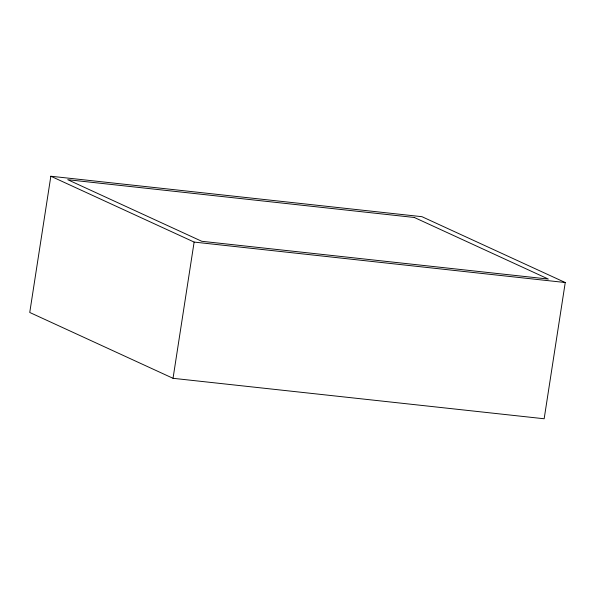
<?xml version="1.0" encoding="UTF-8"?>
<svg xmlns="http://www.w3.org/2000/svg" width="595" height="595" viewBox="0 0 595 595"><rect width="100%" height="100%" fill="white"/><g stroke="black" fill="none" stroke-linecap="round" stroke-linejoin="round"><path stroke-width="0.89" d="M50.843 176.239L29.75 312.472L173.033 378.308L544.157 418.761L565.25 282.528L421.967 216.692L50.843 176.239L194.126 242.076L565.25 282.528M173.033 378.308L194.126 242.076M414.328 217.48L67.756 179.705L201.764 241.287L548.337 279.062L414.328 217.48"/></g></svg>
